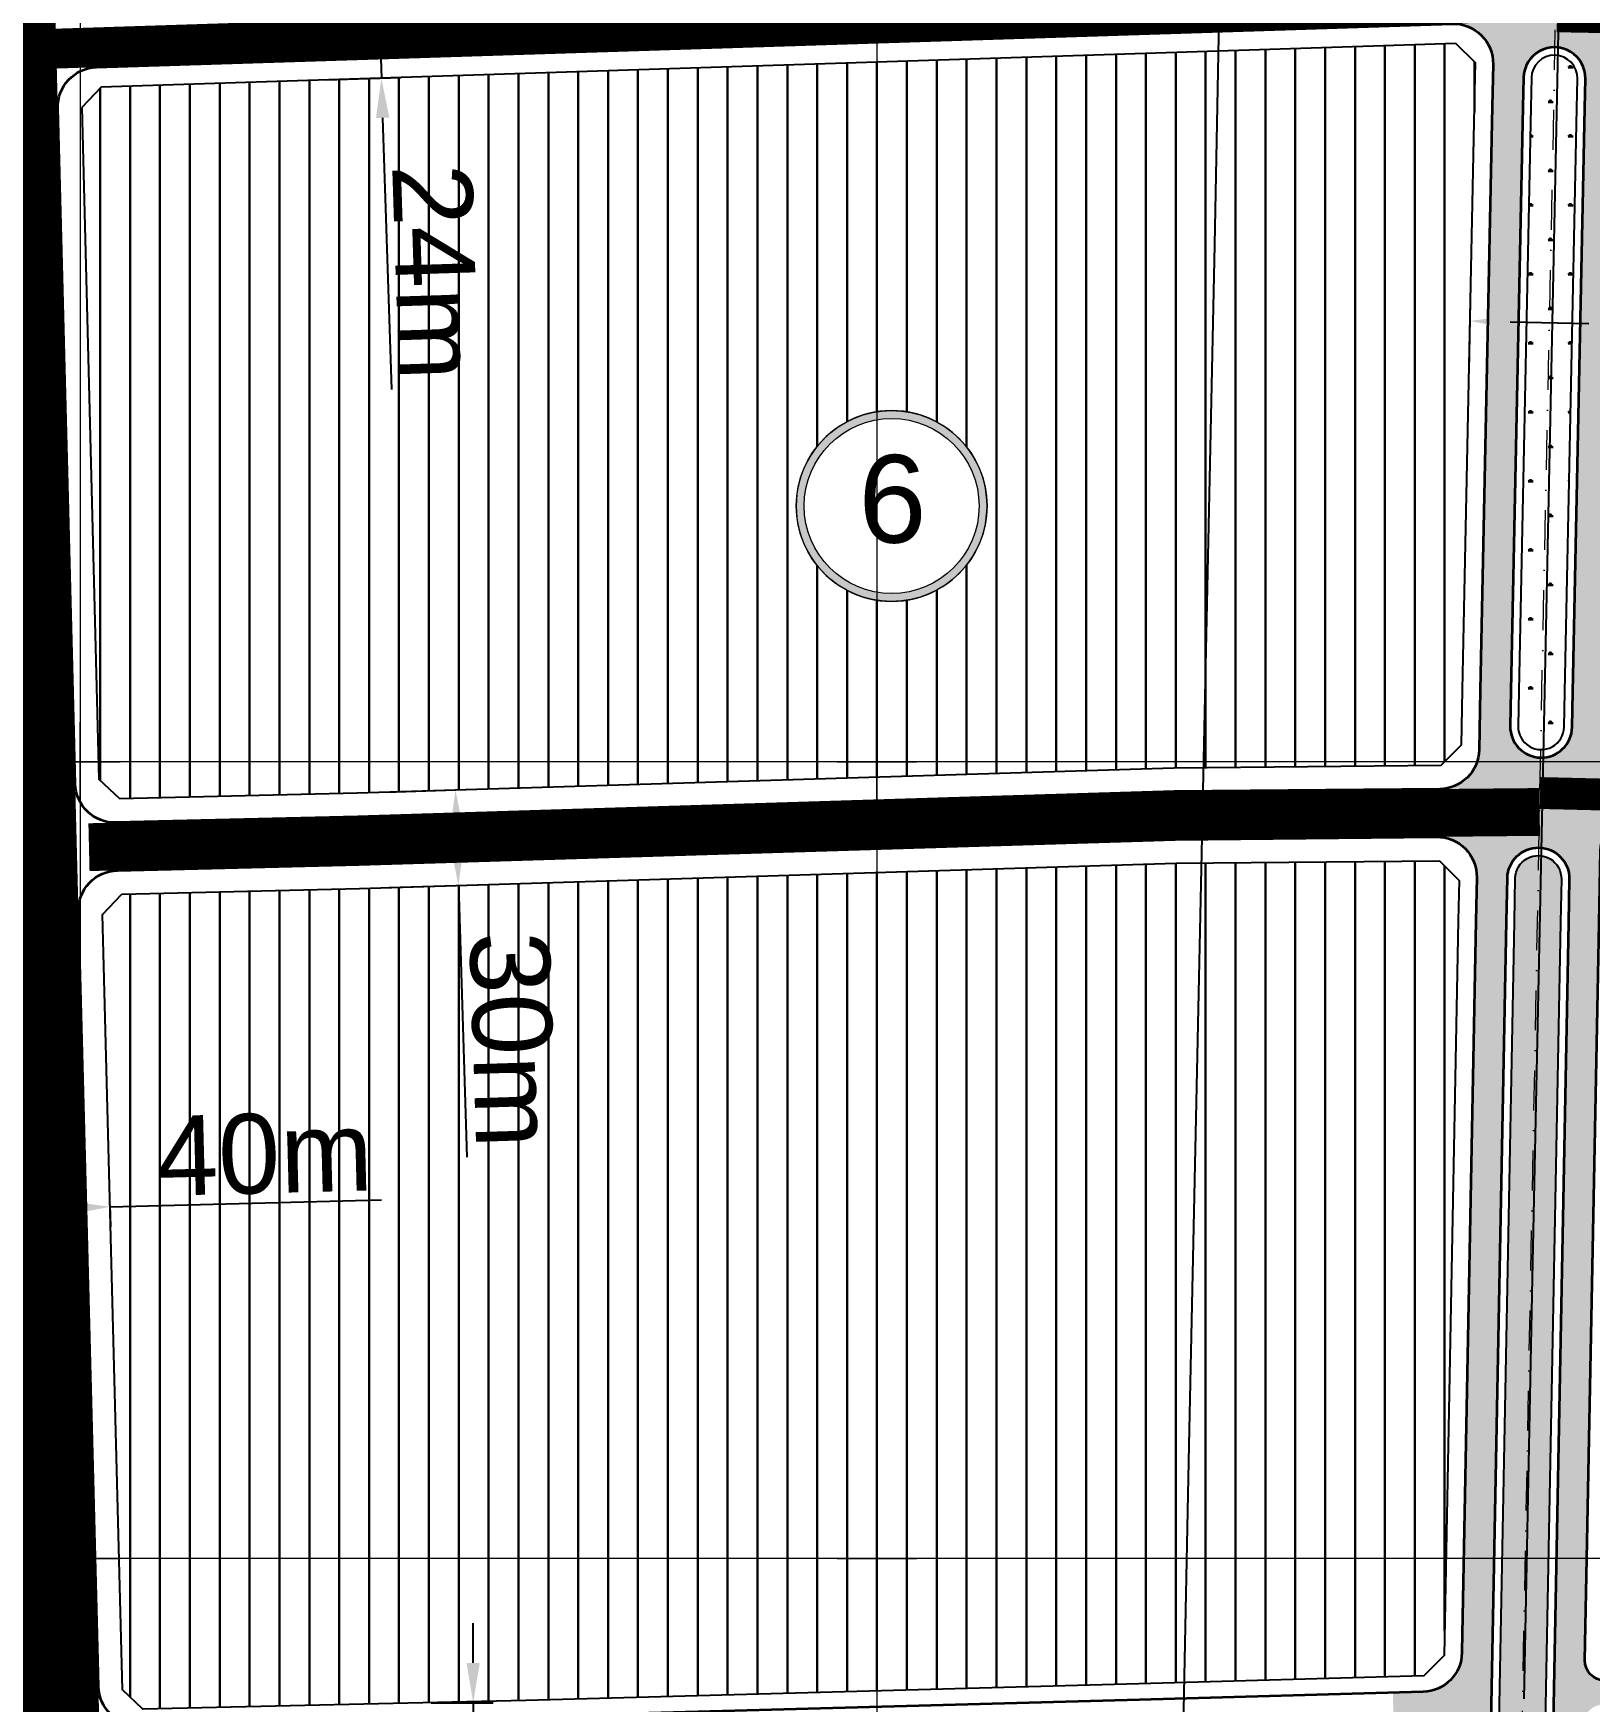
# Model space of a CAD drawing. Header units: millimetres. Extents: x 546597 to 607848, y 1180644 to 1193180.
# Drawn here: x 602188.2 to 602578.9, y 1186964.1 to 1187382.9 of the extents above; entities that cross this region are included whole.
import ezdxf

# ---------------------------------------------------------------- set-up
doc = ezdxf.new("R2010")
doc.units = ezdxf.units.MM
doc.header["$MEASUREMENT"] = 0
doc.linetypes.add('ACAD_ISO02W100', pattern=[15, 12, -3])
doc.linetypes.add('DASHDOT', pattern=[1, 0.5, -0.25, 0, -0.25])
doc.layers.get('0').update_dxf_attribs({"linetype": 'CONTINUOUS', "lineweight": 20})
doc.layers.get('DEFPOINTS').update_dxf_attribs({"linetype": 'CONTINUOUS', "lineweight": 20})
for name, color, linetype, lineweight in [('A-DUONG', 1, 'CONTINUOUS', 35), ('A-LE', 4, 'CONTINUOUS', 25), ('A-TIM', 6, 'DASHDOT', 13), ('DIM GIAO THONG', 3, 'CONTINUOUS', 15), ('GHICHU', 7, 'CONTINUOUS', 20), ('hatch Dan cu XDM', 50, 'CONTINUOUS', 30), ('toa do', 2, 'CONTINUOUS', 13)]:
    doc.layers.add(name, color=color, linetype=linetype, lineweight=lineweight)
for name, color, linetype in [('duong HH', 251, 'CONTINUOUS'), ('duong MOI', 251, 'ACAD_ISO02W100'), ('hatch CX cach ly', 70, 'CONTINUOUS')]:
    doc.layers.add(name, color=color, linetype=linetype)
doc.layers.add('hide - Ranh Du an', color=70, linetype='CONTINUOUS', plot=False)
doc.styles.add('VHEL-B', font='VHELVEB.TTF')
doc.dimstyles.new('S1', dxfattribs={"dimtxt": 20, "dimasz": 10, "dimexe": 5, "dimexo": 0.625, "dimgap": 2, "dimtad": 1, "dimdec": 0, "dimtxsty": 'VHEL-B', "dimcen": 2.5, "dimclrd": 256, "dimclre": 256, "dimadec": 0, "dimazin": 0, "dimtfac": 1, "dimtdec": 0, "dimtmove": 0, "dimatfit": 3, "dimfxl": 1, "dimarcsym": 0})
pattern_1 = [(0, (651998.4742604507, 1186516.907062124), (5, 8.660254029999999), [1.25, -8.75]), (90, (651999.0992604507, 1186516.907062124), (-4.999999999999999, 8.660254029999999), [0.625, -16.69550806]), (90, (651999.2555104507, 1186516.907062124), (-4.999999999999999, 8.660254029999999), [0.5, -16.82050806]), (90, (651998.9430104507, 1186516.907062124), (-4.999999999999999, 8.660254029999999), [0.5, -16.82050806]), (59.99999999999999, (651999.4117604507, 1186516.907062124), (-4.99999999320656, 8.660254033922195), [0.4, -9.6]), (120, (651998.7867604507, 1186516.907062124), (-9.999999993206561, 3.922195346284241e-09), [0.3999999999999999, -9.599999999999996])]
pattern_2 = [(90, (0, 0), (-7.5, 1.332267629550188e-15), [])]

# ---------------------------------------------------------------- blocks, each defined once
blk = doc.blocks.new('*D86')
at = {"layer": 'DEFPOINTS', "color": 0, "transparency": 16777216}
for p in [(602207.429257109, 1187089.423111954), (602167.4405417421, 1187088.395118003), (602207.4582960685, 1187088.293503472)]:
    blk.add_point(p, dxfattribs=at)
at = {"layer": 'DIM GIAO THONG', "lineweight": -2, "transparency": 16777216}
for p, q in [((602207.4582960685, 1187088.293503472), (602275.6418981842, 1187090.046306229)), ((602167.456603374, 1187087.770324418), (602167.5980737568, 1187082.267160841)), ((602177.4662780632, 1187087.522495632), (602197.4615987069, 1187088.036517362)), ((602207.4453187408, 1187088.798318369), (602207.5867891236, 1187083.295154792))]:
    blk.add_line(p, q, dxfattribs=at)
at = {"layer": 'DIM GIAO THONG', "transparency": 16777216}
for points in [[(602177.4234470448, 1187089.188611859), (602177.5091090816, 1187085.856379405), (602167.4695807017, 1187087.265509521)], [(602197.4187676884, 1187089.702633589), (602197.5044297252, 1187086.370401135), (602207.4582960685, 1187088.293503472)]]:
    blk.add_solid(points, dxfattribs=at)
at = {"layer": 'DIM GIAO THONG', "color": 0, "transparency": 16777216, "insert": (602246.2329040872, 1187101.572894276), "char_height": 20, "attachment_point": 5, "rotation": 1.4725840686418137, "style": 'VHEL-B'}
blk.add_mtext('40m', dxfattribs=at)
blk = doc.blocks.new('A$C7A260186')
blk.add_wipeout([(1.3034668186392526, 11.0653145301114), (2.84924582230958, 10.721533434445007), (4.039731693116541, 10.288659785474039), (5.340537105032333, 9.622850642538165), (6.677841330273517, 8.679631838324369), (7.716624192513921, 7.704462351157151), (8.760583467256668, 6.402790433991836), (9.773312493075892, 4.567780414288563), (10.473688121777256, 2.310315401556281), (10.658734605376079, 0.8459029939496645), (10.628974886413772, -0.8257260042562926), (10.326581199487071, -2.548425191997147), (9.265786435186623, -5.1804689796174515), (8.297939375473682, -6.620295056568242), (6.665324323338688, -8.280056423389441), (4.976632301085261, -9.421619607751964), (3.280681741223782, -10.172671178014703), (1.7077937973606017, -10.58798660411394), (-0.22985465947210074, -10.773062502732499), (-2.2813684381882355, -10.593150859055829), (-4.330661161060335, -10.006890241489046), (-6.044250408575509, -9.151015165876082), (-7.30557860984727, -8.248112175292917), (-8.5446604210112, -7.044864991398956), (-9.558803224252094, -5.695076168549178), (-10.468359672719211, -3.935283997952798), (-10.944394904921406, -2.484773378972516), (-11.19820022931142, -1.1244593264373535), (-11.27340796747012, 0.5549138143964853), (-11.114444981994238, 2.098529596269838), (-10.556634236729728, 4.121377033485107), (-9.990107945006033, 5.3661368224284445), (-9.147662620011872, 6.705225249471077), (-8.352066239092885, 7.668038905130803), (-7.5036763587234665, 8.489827324703661), (-6.119432096972445, 9.514311409967458), (-5.110888255194744, 10.07327290174834), (-3.8558310937889564, 10.591603746666195), (-2.667999963458806, 10.924897003213317), (-1.4085131603360603, 11.127127341426537), (-0.0363165578738443, 11.179973234841604), (0.5070055177646504, 11.153400938888666)])
blk.add_wipeout([(-0.3007628680857124, 12.183158722225926), (-1.052881845941556, 12.159522431131336), (-1.8020325538027464, 12.088706839490442), (-2.5452584360768924, 11.970991424092063), (-3.279626319757881, 11.80684075390036), (-4.002237990308458, 11.596902656617203), (-4.7102416295952025, 11.342005662001611), (-5.400843070709016, 11.04315573203985), (-6.071316825268241, 10.701532290874638), (-6.719016839674168, 10.318483570154058), (-7.341386937874631, 9.895521288181044), (-7.935970909427397, 9.434314683848243), (-8.500422203035214, 8.936683928919592), (-9.032513187315999, 8.404592944638352), (-9.530143942244194, 7.840141651029626), (-9.99135054657745, 7.245557679477315), (-10.414312828549555, 6.623187581278216), (-10.797361549271045, 5.975487566871379), (-11.138984990437166, 5.305013812312609), (-11.437834920398473, 4.614412371198341), (-11.69273191501361, 3.9064087319129612), (-11.902670012298586, 3.183797061362384), (-12.06682068248847, 2.449429177680031), (-12.184536097888667, 1.7062032954045208), (-12.255351689527743, 0.9570525875451494), (-12.278987980622333, 0.2049336096897605), (-12.255351689527743, -0.5471853681656285), (-12.184536097888667, -1.2963360760259093), (-12.06682068248847, -2.03956195830051), (-11.902670012298586, -2.773929841982863), (-11.69273191501361, -3.4965415125334403), (-11.437834920398473, -4.20454515181882), (-11.138984990436256, -4.895146592933088), (-10.797361549271045, -5.565620347492768), (-10.414312828549555, -6.213320361898695), (-9.99135054657745, -6.835690460098704), (-9.530143942244194, -7.430274431651014), (-9.032513187315999, -7.9947257252588315), (-8.500422203035214, -8.526816709540071), (-7.935970909427397, -9.024447464468722), (-7.341386937874631, -9.485654068801523), (-6.719016839674168, -9.908616350774537), (-6.071316825268241, -10.291665071495117), (-5.400843070709016, -10.633288512660329), (-4.7102416295952025, -10.93213844262209), (-4.002237990308458, -11.187035437237682), (-3.279626319757881, -11.396973534521749), (-2.5452584360768924, -11.561124204712542), (-1.8020325538027464, -11.67883962011183), (-1.052881845941556, -11.749655211751815), (-0.3007628680857124, -11.773291502846405), (0.45135610976876706, -11.749655211751815), (1.2005068176295026, -11.67883962011183), (1.9437326999041034, -11.561124204712542), (2.678100583585092, -11.396973534521749), (3.4007122541352146, -11.187035437237682), (4.108715893422868, -10.93213844262209), (4.799317334536681, -10.633288512660329), (5.469791089094997, -10.291665071495117), (6.117491103501379, -9.908616350774537), (6.739861201702297, -9.485654068801523), (7.334445173254153, -9.024447464468722), (7.89889646686197, -8.526816709540071), (8.430987451143665, -7.9947257252588315), (8.92861820607186, -7.430274431651014), (9.389824810404207, -6.835690460098704), (9.81278709237722, -6.213320361898695), (10.19583581309871, -5.565620347492768), (10.537459254263467, -4.895146592933088), (10.836309184225229, -4.20454515181882), (11.091206178840821, -3.4965415125334403), (11.301144276123523, -2.773929841982863), (11.46529494631568, -2.03956195830051), (11.583010361714969, -1.2963360760259093), (11.653825953355863, -0.5471853681656285), (11.677462244449998, 0.2049336096897605), (11.653825953355863, 0.9570525875451494), (11.583010361714969, 1.7062032954045208), (11.46529494631568, 2.449429177680031), (11.301144276123523, 3.1837970613614743), (11.091206178840821, 3.9064087319111422), (10.836309184226138, 4.614412371198341), (10.537459254263922, 5.305013812311699), (10.19583581309871, 5.975487566871379), (9.81278709237813, 6.623187581278216), (9.389824810404207, 7.245557679477315), (8.92861820607186, 7.840141651029626), (8.43098745114412, 8.404592944638352), (7.89889646686288, 8.936683928919592), (7.334445173254153, 9.434314683848243), (6.739861201702297, 9.895521288181044), (6.117491103501379, 10.318483570153148), (5.469791089094997, 10.701532290873729), (4.799317334536681, 11.04315573203985), (4.108715893422868, 11.342005662001611), (3.4007122541352146, 11.596902656617203), (2.678100583585092, 11.80684075390036), (1.9437326999041034, 11.970991424092063), (1.2005068176295026, 12.088706839490442), (0.45135610976876706, 12.159522431131336)])
h = blk.add_hatch(color=256)
edge = h.paths.add_edge_path()
edge.add_arc((-0.3007628680788912, 0.2049336098134518), 11.97822511253617, 0, 360)
edge = h.paths.add_edge_path(flags=16)
edge.add_arc((-0.3007628680788912, 0.2049336098134518), 10.97822511253617, 0, 360)
blk.add_lwpolyline([(-0.3007628680788912, 12.18315872224048), (-1.052881845913362, 12.1595224312041), (-1.802032553765457, 12.08870683959685), (-2.545258436060976, 11.97099142416846), (-3.279626319708768, 11.80684075399768), (-4.00223799032392, 11.59690265671816), (-4.710241629567463, 11.34200566203799), (-5.400843070703559, 11.04315573209897), (-6.071316825284157, 10.70153229101561), (-6.719016839633696, 10.31848357024137), (-7.341386937827338, 9.895521288271993), (-7.935970909427851, 9.434314683894627), (-8.500422203040216, 8.93668392894324), (-9.032513187325094, 8.404592944658361), (-9.530143942218274, 7.840141651104204), (-9.991350546537433, 7.245557679561898), (-10.41431282850681, 6.623187581310049), (-10.79736154928105, 5.975487566902302), (-11.13898499042261, 5.305013812379912), (-11.43783492036164, 4.614412371302024), (-11.6927319149836, 3.90640873205848), (-11.90267001226312, 3.183797061443329), (-12.06682068249211, 2.449429177679121), (-12.18453609786229, 1.706203295500018), (-12.25535168952774, 0.9570525876479223), (-12.27898798062233, 0.2049336098134518), (-12.25535168952774, -0.5471853681374341), (-12.18453609786229, -1.296336075989529), (-12.06682068249211, -2.039561958285049), (-11.90267001226312, -2.773929841932841), (-11.6927319149836, -3.496541512431577), (-11.43783492036164, -4.20454515167512), (-11.13898499042261, -4.895146592869423), (-10.79736154928105, -5.565620347391814), (-10.41431282850681, -6.21332036179956), (-9.991350546537433, -6.835690459934995), (-9.530143942218274, -7.430274431593716), (-9.032513187325094, -7.994725725147873), (-8.500422203040216, -8.526816709432751), (-7.935970909427851, -9.024447464384139), (-7.341386937827338, -9.485654068761505), (-6.719016839633696, -9.908616350730881), (-6.071316825284157, -10.29166507138871), (-5.400843070703559, -10.63328851258848), (-4.710241629567463, -10.9321384425275), (-4.00223799032392, -11.18703543720767), (-3.279626319708768, -11.39697353448719), (-2.545258436060976, -11.56112420465797), (-1.802032553765457, -11.67883961996995), (-1.052881845913362, -11.74965521157719), (-0.3007628680788912, -11.7732915028464), (0.4513561097555794, -11.74965521157719), (1.200506817665882, -11.67883961996995), (1.943732699903194, -11.56112420465797), (2.678100583609194, -11.39697353448719), (3.400712254166137, -11.18703543720767), (4.108715893409681, -10.9321384425275), (4.799317334545776, -10.63328851258848), (5.469791089126375, -10.29166507138871), (6.117491103534121, -9.908616350730881), (6.739861201727763, -9.485654068761505), (7.334445173270069, -9.024447464384139), (7.898896466882434, -8.526816709432751), (8.430987451167312, -7.994725725147873), (8.9286182061187, -7.430274431593716), (9.389824810437858, -6.835690459934995), (9.812787092407234, -6.21332036179956), (10.19583581312327, -5.565620347391814), (10.53745925426483, -4.895146592869423), (10.83630918426206, -4.20454515167512), (11.09120617882581, -3.496541512431577), (11.30114427616354, -2.773929841932841), (11.46529494633432, -2.039561958285049), (11.58301036170451, -1.296336075989529), (11.65382595336996, -0.5471853681374341), (11.67746224446455, 0.2049336098134518), (11.65382595336996, 0.9570525876479223), (11.58301036170451, 1.706203295500018), (11.46529494633432, 2.449429177679121), (11.30114427616354, 3.183797061443329), (11.09120617882581, 3.90640873205848), (10.83630918426206, 4.614412371302024), (10.53745925426483, 5.305013812379912), (10.19583581312327, 5.975487566902302), (9.812787092407234, 6.623187581310049), (9.389824810437858, 7.245557679561898), (8.9286182061187, 7.840141651104204), (8.430987451167312, 8.404592944658361), (7.898896466882434, 8.93668392894324), (7.334445173270069, 9.434314683894627), (6.739861201727763, 9.895521288271993), (6.117491103534121, 10.31848357024137), (5.469791089126375, 10.70153229101561), (4.799317334545776, 11.04315573209897), (4.108715893409681, 11.34200566203799), (3.400712254166137, 11.59690265671816), (2.678100583609194, 11.80684075399768), (1.943732699903194, 11.97099142416846), (1.200506817665882, 12.08870683959685), (0.4513561097555794, 12.1595224312041)], close=True)
for radius in [11.97822511253617, 10.97822511253617]:
    blk.add_circle((-0.3007628680788912, 0.2049336098134518), radius)
at = {"style": 'VHEL-B'}
blk.add_attdef('A', (-5.464366678206716, -4.396282078232616), '', height=11, dxfattribs=at)
blk = doc.blocks.new('*D20')
at = {"layer": 'DEFPOINTS', "color": 0, "transparency": 16777216}
for p in [(602276.1961490376, 1187192.39532688), (602294.1873364219, 1187192.952022386), (602276.9384180364, 1187168.406808028)]:
    blk.add_point(p, dxfattribs=at)
at = {"layer": 'DIM GIAO THONG', "lineweight": -2, "transparency": 16777216}
for p, q in [((602276.8208500494, 1187192.414656802), (602299.1849445162, 1187193.106661761)), ((602294.4966151714, 1187182.956806198), (602294.6203266713, 1187178.958719722)), ((602277.5631190483, 1187168.426137949), (602299.927213515, 1187169.118142908)), ((602294.9296054208, 1187168.963503534), (602297.0399375234, 1187100.762162098))]:
    blk.add_line(p, q, dxfattribs=at)
at = {"layer": 'DIM GIAO THONG', "transparency": 16777216}
for points in [[(602296.1624845362, 1187183.008352656), (602292.8307458068, 1187182.905259739), (602294.1873364219, 1187192.952022386)], [(602296.286196036, 1187179.01026618), (602292.9544573067, 1187178.907173264), (602294.9296054208, 1187168.963503534)]]:
    blk.add_solid(points, dxfattribs=at)
at = {"layer": 'DIM GIAO THONG', "color": 0, "transparency": 16777216, "insert": (602308.4125193019, 1187130.231053314), "char_height": 20, "attachment_point": 5, "rotation": 271.7723193278479, "style": 'VHEL-B'}
blk.add_mtext('30m', dxfattribs=at)
blk = doc.blocks.new('*D24')
at = {"layer": 'DEFPOINTS', "color": 0, "transparency": 16777216}
for p in [(602260.4263885098, 1187391.198924558), (602261.0689912501, 1187371.209250681), (602275.5884933526, 1187371.676005261)]:
    blk.add_point(p, dxfattribs=at)
at = {"layer": 'DIM GIAO THONG', "lineweight": -2, "transparency": 16777216}
for p, q in [((602274.6245892422, 1187401.660516077), (602274.303287872, 1187411.655353016)), ((602261.0510658184, 1187391.219005894), (602279.9433090816, 1187391.826329824)), ((602274.9458906123, 1187391.665679138), (602275.5884933526, 1187371.676005261)), ((602261.6936685587, 1187371.229332017), (602280.5859118219, 1187371.836655946)), ((602275.9097947228, 1187361.681168322), (602278.1030569448, 1187293.454573889))]:
    blk.add_line(p, q, dxfattribs=at)
at = {"layer": 'DIM GIAO THONG', "transparency": 16777216}
for points in [[(602276.2903953985, 1187401.714066305), (602272.9587830857, 1187401.606965849), (602274.9458906123, 1187391.665679138)], [(602277.5756008792, 1187361.734718551), (602274.2439885663, 1187361.627618094), (602275.5884933526, 1187371.676005261)]]:
    blk.add_solid(points, dxfattribs=at)
at = {"layer": 'DIM GIAO THONG', "color": 0, "transparency": 16777216, "insert": (602289.1608808453, 1187322.95601428), "char_height": 20, "attachment_point": 5, "rotation": 271.8412381379232, "style": 'VHEL-B'}
blk.add_mtext('24m', dxfattribs=at)
blk = doc.blocks.new('*D25')
at = {"layer": 'DEFPOINTS', "color": 0, "transparency": 16777216}
for p in [(602287.4889274512, 1186963.806707258), (602287.4889274512, 1186947.802444731), (602298.6312012343, 1186947.802444731)]:
    blk.add_point(p, dxfattribs=at)
at = {"layer": 'DIM GIAO THONG', "lineweight": -2, "transparency": 16777216}
for p, q in [((602298.6312012343, 1186973.806707258), (602298.6312012343, 1186983.806707258)), ((602288.1139274512, 1186963.806707258), (602303.6312012343, 1186963.806707258)), ((602298.6312012343, 1186963.806707258), (602298.6312012343, 1186947.802444731)), ((602288.1139274512, 1186947.802444731), (602303.6312012343, 1186947.802444731)), ((602298.6312012343, 1186937.802444731), (602298.6312012343, 1186870.766233031))]:
    blk.add_line(p, q, dxfattribs=at)
at = {"layer": 'DIM GIAO THONG', "transparency": 16777216}
for points in [[(602296.9645345677, 1186973.806707258), (602300.2978679009, 1186973.806707258), (602298.6312012343, 1186963.806707258)], [(602296.9645345677, 1186937.802444731), (602300.2978679009, 1186937.802444731), (602298.6312012343, 1186947.802444731)]]:
    blk.add_solid(points, dxfattribs=at)
at = {"layer": 'DIM GIAO THONG', "color": 0, "transparency": 16777216, "insert": (602286.3526497021, 1186899.284338881), "char_height": 20, "attachment_point": 5, "rotation": 90, "style": 'VHEL-B'}
blk.add_mtext('16m', dxfattribs=at)
blk = doc.blocks.new('*D273')
at = {"layer": 'DEFPOINTS', "color": 0, "transparency": 16777216}
for p in [(602588.7082185096, 1187309.832578791), (602548.6464913647, 1187297.558814097), (602588.4367458695, 1187296.734138401)]:
    blk.add_point(p, dxfattribs=at)
at = {"layer": 'DIM GIAO THONG', "lineweight": -2, "transparency": 16777216}
for p, q in [((602548.6594420646, 1187298.183679906), (602549.0215696042, 1187315.65618096)), ((602588.4496965694, 1187297.359004211), (602588.8118241089, 1187314.831505264)), ((602558.9158169503, 1187310.450043288), (602578.7103655641, 1187310.03978999)), ((602588.7082185096, 1187309.832578791), (602656.8997024156, 1187308.419271434))]:
    blk.add_line(p, q, dxfattribs=at)
at = {"layer": 'DIM GIAO THONG', "transparency": 16777216}
for points in [[(602558.95035215, 1187312.116352112), (602558.8812817504, 1187308.783734464), (602548.9179640048, 1187310.657254487)], [(602578.7449007638, 1187311.706098814), (602578.6758303642, 1187308.373481166), (602588.7082185096, 1187309.832578791)]]:
    blk.add_solid(points, dxfattribs=at)
at = {"layer": 'DIM GIAO THONG', "color": 0, "transparency": 16777216, "insert": (602628.0573122734, 1187321.298234773), "char_height": 20, "attachment_point": 5, "rotation": 358.8126823087546, "style": 'VHEL-B'}
blk.add_mtext('40m', dxfattribs=at)
blk = doc.blocks.new('CROSS')
for p, q in [((0, -5), (0, 5)), ((-5, 0), (5, 0))]:
    blk.add_line(p, q)

msp = doc.modelspace()

# ---------------------------------------------------------------- hatches: boundary and pattern name
at = {"layer": 'duong HH', "ltscale": 3}
h = msp.add_hatch(color=256, dxfattribs=at)
h.dxf.hatch_style = 1
h.paths.add_polyline_path([(602578.5736661761, 1187412.340757716, -0.9998986716915714), (602563.0218912709, 1187412.621578963, 0.9998986716915714)], flags=16)
h.paths.add_polyline_path([(602577.8403568408, 1187371.469638255), (602577.7079606693, 1187364.096444732), (602577.7075741655, 1187364.074920159), (602574.6712031768, 1187217.571300616), (602574.50630351, 1187208.710629742, -1), (602558.954686144, 1187209.000049353), (602559.1198915049, 1187217.877162246), (602562.1561571584, 1187364.37569945), (602562.2885533305, 1187371.748892996, -1.000000010838629)], flags=16)
h.paths.add_polyline_path([(602575.8406791961, 1187371.50554531), (602575.7082830246, 1187364.132351787), (602575.7079462175, 1187364.113594886), (602572.6715887727, 1187217.610628749), (602572.5066497619, 1187208.747843814, -1), (602560.9543398921, 1187208.962835281), (602561.1195059087, 1187217.837834062), (602564.1557851076, 1187364.337024789), (602564.2882309753, 1187371.712985941, -1)], flags=0)
edge = h.paths.add_edge_path()
edge.add_line((602570.3016952272, 1186987.893367911), (602577.9884363567, 1186987.893367911))
edge.add_line((602577.9884363567, 1186987.893367911), (602581.2775963665, 1187159.524620226))
edge.add_line((602581.2775963665, 1187159.524620226), (602581.6167845895, 1187177.750434285))
edge.add_arc((602591.6150533193, 1187177.564363309), 10, 88.60058158852712, 178.9338303151051, ccw=False)
edge.add_line((602591.8592736247, 1187187.561380687), (602596.3046192059, 1187187.452783931))
edge.add_line((602596.3046192059, 1187187.452783931), (602596.4943482546, 1187195.45053579))
edge.add_line((602596.4943482546, 1187195.45053579), (602591.8918405569, 1187195.562971909))
edge.add_arc((602592.1360608622, 1187205.559989286), 9.999999999999998, 178.9338303164389, 268.6005815891939, ccw=False)
edge.add_line((602582.1377921324, 1187205.746060261), (602582.3550511441, 1187217.420175414))
edge.add_line((602582.3550511441, 1187217.420175414), (602585.3914741784, 1187363.926306154))
edge.add_line((602585.3914741784, 1187363.926306154), (602585.5537007258, 1187372.960764713))
edge.add_arc((602595.5520889502, 1187372.781229438), 10, 88.90124232292231, 178.9712833810805, ccw=False)
edge.add_line((602595.7438465878, 1187382.77939072), (602600.93595043, 1187382.679809853))
edge.add_line((602600.93595043, 1187382.679809853), (602601.2393453656, 1187398.498692143))
edge.add_line((602601.2393453656, 1187398.498692143), (602596.0034593086, 1187398.599112722))
edge.add_arc((602596.1952169463, 1187408.597274003), 9.999999999999998, 178.9712833810805, 268.90124232292237, ccw=False)
edge.add_line((602586.1968287219, 1187408.776809278), (602586.3107325624, 1187415.120157816))
edge.add_line((602586.3107325624, 1187415.120157816), (602589.2363582754, 1187576.235656535))
edge.add_arc((602599.2347100162, 1187576.054100848), 10, 88.51902038137803, 178.9597053864522, ccw=False)
edge.add_line((602599.4931609397, 1187586.050760446), (602604.8338127349, 1187585.912684685))
edge.add_line((602604.8338127349, 1187585.912684685), (602605.0403363012, 1187593.900838765))
edge.add_line((602605.0403363012, 1187593.900838765), (602599.6026846998, 1187593.976449799))
edge.add_arc((602599.7417221583, 1187603.975483182), 10.00000000003765, 178.9597053864643, 269.2033483748705, ccw=False)
edge.add_line((602589.7433704174, 1187604.157038868), (602591.5009744521, 1187700.949068463))
edge.add_arc((602626.4952055449, 1187700.313623561), 34.99999999993866, 106.23048301003831, 178.9597053862634, ccw=False)
edge.add_line((602616.7126365768, 1187733.918702706), (602620.0203708451, 1187734.88159699))
edge.add_line((602620.0203708451, 1187734.88159699), (602613.5918255232, 1187756.964934714))
edge.add_line((602613.5918255232, 1187756.964934714), (602601.5799027012, 1187753.46821736))
edge.add_arc((602597.3873731435, 1187767.870394137), 15.00000000026667, 205.3807899538976, 286.23048300988626, ccw=False)
edge.add_line((602583.8351873207, 1187761.440910531), (602574.3470833522, 1187781.440113575))
edge.add_line((602574.3470833522, 1187781.440113575), (602551.9559740366, 1187774.977459911))
edge.add_line((602551.9559740366, 1187774.977459911), (602559.3959526143, 1187759.295333882))
edge.add_arc((602545.8437667914, 1187752.865850277), 15.00000000022377, -73.76951698993543, 25.380789952903513, ccw=False)
edge.add_line((602550.0362963493, 1187738.4636735), (602521.8460142253, 1187730.257372961))
edge.add_line((602521.8460142253, 1187730.257372961), (602528.274559547, 1187708.174035237))
edge.add_arc((602535.2621088099, 1187684.170407275), 25.00000000005, -1.0402944798499902, 106.23048301012071, ccw=False)
edge.add_line((602560.257988163, 1187683.716518118), (602555.3907470837, 1187415.675370111))
edge.add_line((602555.3907470837, 1187415.675370111), (602555.2022274109, 1187405.176637264))
edge.add_arc((602545.2038391866, 1187405.356172539), 9.999999999999998, 271.8412381412994, 358.9712833810686, ccw=False)
edge.add_line((602545.5251405573, 1187395.3613356), (602538.2487924235, 1187395.127424767))
edge.add_line((602538.2487924235, 1187395.127424767), (602538.5700937945, 1187385.132587829))
edge.add_line((602538.5700937945, 1187385.132587829), (602544.3432555977, 1187385.318176129))
edge.add_arc((602544.6645569686, 1187375.323339191), 10.00000000004582, -1.028716618919475, 91.84123814196607, ccw=False)
edge.add_line((602554.662945193, 1187375.143803916), (602554.4722571456, 1187364.524313429))
edge.add_line((602554.4722571456, 1187364.524313429), (602551.4360435372, 1187218.028287404))
edge.add_line((602551.4360435372, 1187218.028287404), (602551.1562448653, 1187202.993623316))
edge.add_arc((602541.1579761202, 1187203.179693474), 10, 270.55721947156235, 358.9338350023365, ccw=False)
edge.add_line((602541.2552277315, 1187193.180166378), (602534.5068046998, 1187193.114533773))
edge.add_line((602534.5068046998, 1187193.114533773), (602534.6235066334, 1187181.115101259))
edge.add_line((602534.6235066334, 1187181.115101259), (602540.465060928, 1187181.171914002))
edge.add_arc((602540.56231254, 1187171.172386907), 10, -1.0661649949959724, 90.55721947556418, ccw=False)
edge.add_line((602550.560581285, 1187170.98631675), (602550.3583037126, 1187160.117160918))
edge.add_line((602550.3583037126, 1187160.117160918), (602546.8428140478, 1186976.675828831))
edge.add_line((602546.8428140478, 1186976.675828831), (602546.8365385352, 1186976.348367087))
edge.add_arc((602536.8383743449, 1186976.539972994), 9.999999999990084, 271.6009031576682, 358.90211183301426, ccw=False)
edge.add_line((602537.1177483014, 1186966.543876247), (602529.4921836284, 1186966.330754642))
edge.add_line((602529.4921836284, 1186966.330754642), (602529.7156827716, 1186958.333878035))
edge.add_line((602529.7156827716, 1186958.333878035), (602536.0219084072, 1186958.51012619))
edge.add_arc((602536.3012821106, 1186948.514029436), 10.00000000004321, -1.0978881669730072, 91.600901707035, ccw=False)
edge.add_line((602546.2994463011, 1186948.322423528), (602544.1480587779, 1186836.061136858))
edge.add_line((602544.1480587779, 1186836.061136858), (602542.5057016613, 1186796.906570221))
edge.add_line((602542.5057016613, 1186796.906570221), (602540.3206731668, 1186785.155196083))
edge.add_line((602540.3206731668, 1186785.155196083), (602536.507058131, 1186774.821126988))
edge.add_line((602536.507058131, 1186774.821126988), (602530.63048185, 1186762.093050305))
edge.add_line((602530.63048185, 1186762.093050305), (602520.6641297492, 1186748.309525331))
edge.add_line((602520.6641297492, 1186748.309525331), (602504.7563533306, 1186730.656962193))
edge.add_line((602504.7563533306, 1186730.656962193), (602466.1381267464, 1186689.572004767))
edge.add_line((602466.1381267464, 1186689.572004767), (602451.5284289517, 1186673.957710742))
edge.add_line((602451.5284289517, 1186673.957710742), (602457.1403074709, 1186668.706890621))
edge.add_line((602457.1403074709, 1186668.706890621), (602465.4240570214, 1186677.560249734))
edge.add_line((602465.4240570214, 1186677.560249734), (602471.7440008286, 1186684.314767354))
edge.add_line((602471.7440008286, 1186684.314767354), (602510.4114882664, 1186725.452132141))
edge.add_line((602510.4114882664, 1186725.452132141), (602526.6498898049, 1186743.471583815))
edge.add_line((602526.6498898049, 1186743.471583815), (602537.2953637334, 1186758.194338366))
edge.add_line((602537.2953637334, 1186758.194338366), (602543.611929807, 1186771.87538895))
edge.add_line((602543.611929807, 1186771.87538895), (602547.757011552, 1186783.107660891))
edge.add_line((602547.757011552, 1186783.107660891), (602550.1613863893, 1186796.038708863))
edge.add_line((602550.1613863893, 1186796.038708863), (602551.8303018081, 1186835.826437921))
edge.add_line((602551.8303018081, 1186835.826437921), (602558.0422225192, 1187159.969905461))
edge.add_line((602558.0422225192, 1187159.969905461), (602558.2443307962, 1187170.829952524))
edge.add_arc((602566.0201383275, 1187170.685236935), 7.777154066060514, -1.0661233966907844, 178.9337910752381, ccw=False)
edge.add_line((602573.795946075, 1187170.540532952), (602573.593837798, 1187159.680485889))
edge.add_line((602573.593837798, 1187159.680485889), (602570.3016952272, 1186987.893367911))
edge = h.paths.add_edge_path()
edge.add_line((602577.1733103127, 1186945.359376574), (602569.4865694884, 1186945.359376574))
edge.add_line((602569.4865694884, 1186945.359376574), (602567.3783652514, 1186835.35143161))
edge.add_line((602567.3783652514, 1186835.35143161), (602565.6556985825, 1186794.28224745))
edge.add_line((602565.6556985825, 1186794.28224745), (602562.8073894865, 1186778.963661935))
edge.add_line((602562.8073894865, 1186778.963661935), (602557.9914534903, 1186765.913520566))
edge.add_line((602557.9914534903, 1186765.913520566), (602550.7843936897, 1186750.3037496))
edge.add_line((602550.7843936897, 1186750.3037496), (602538.7644475913, 1186733.680091762))
edge.add_line((602538.7644475913, 1186733.680091762), (602521.8568950745, 1186714.918095711))
edge.add_line((602521.8568950745, 1186714.918095711), (602483.0897087177, 1186673.674663729))
edge.add_line((602483.0897087177, 1186673.674663729), (602479.3725768839, 1186669.701933416))
edge.add_line((602479.3725768839, 1186669.701933416), (602468.4981677809, 1186658.079775075))
edge.add_line((602468.4981677809, 1186658.079775075), (602474.1100462964, 1186652.828954958))
edge.add_line((602474.1100462964, 1186652.828954958), (602488.6955828536, 1186668.417426375))
edge.add_line((602488.6955828536, 1186668.417426375), (602527.5120300148, 1186709.713265667))
edge.add_line((602527.5120300148, 1186709.713265667), (602544.7502076484, 1186728.842150248))
edge.add_line((602544.7502076484, 1186728.842150248), (602546.0437314068, 1186730.631101396))
edge.add_arc((602554.1472899043, 1186724.77172091), 10, -1.4877995873234227, 144.1307134812934, ccw=False)
edge.add_line((602564.1439186679, 1186724.512080077), (602564.0432765549, 1186720.637181704))
edge.add_line((602564.0432765549, 1186720.637181704), (602572.0588912673, 1186720.428993431))
edge.add_line((602572.0588912673, 1186720.428993431), (602575.0606082818, 1186835.116732673))
edge.add_line((602575.0606082818, 1186835.116732673), (602577.1733103127, 1186945.359376574))
edge = h.paths.add_edge_path(flags=16)
edge.add_arc((602570.7977929532, 1187412.481956377), 7.777155099363341, 178.9597054831827, 358.9597054814677, ccw=False)
edge.add_line((602563.0219197304, 1187412.623155037), (602568.0058513085, 1187687.090490868))
edge.add_arc((602575.7817245313, 1187686.949292208), 7.777155099363341, -1.0402945185322778, 178.9597054814678, ccw=False)
edge.add_line((602583.5575977542, 1187686.808093548), (602578.5736661761, 1187412.340757716))
at = {"layer": 'duong HH', "ltscale": 2}
msp.add_hatch(color=256, dxfattribs=at).paths.add_polyline_path([(602593.3837031429, 1186969.111348704), (602582.611524052, 1186969.366894929, -0.4128795981937172), (602577.7310225827, 1186974.461291548), (602578.0441603947, 1186990.801097048), (602570.3574195681, 1186990.801097048), (602570.0781878951, 1186976.230543596), (602569.4546233962, 1186943.692401484), (602577.1413642205, 1186943.692401484), (602577.4244499459, 1186958.464062773, -0.4155487860077016), (602582.5421126669, 1186963.366853485), (602593.3837031429, 1186963.109660628)])
at = {"layer": 'hatch CX cach ly'}
h = msp.add_hatch(dxfattribs=at)
h.set_pattern_fill('M-SWAMP', color=256, scale=10, style=0)
h.set_pattern_definition(pattern_1)
h.paths.add_polyline_path([(602842.0090754537, 1187925.371674394), (602819.1169771332, 1187947.933644079), (602802.453010271, 1187964.763618595), (602791.0627246258, 1187970.999054838), (602784.467986985, 1187974.711365922), (602776.2478936524, 1187976.266578554), (602864.4115812649, 1187843.801191912), (602871.9826185451, 1187841.036325863), (602884.5476551752, 1187844.694056793), (602871.4142990748, 1187880.409177209), (602859.220121371, 1187902.040401474)])
h.paths.add_polyline_path([(602922.8457590686, 1187799.79810457), (602914.195181244, 1187811.664197626), (602806.3581739375, 1187780.27242626), (602802.9185711434, 1187774.063747659), (602810.2177400504, 1187748.263332452), (602816.3757108224, 1187744.862925736), (602858.2014066391, 1187757.163941724), (602871.957272519, 1187761.60214342), (602903.0348926171, 1187760.172237104), (602909.9308579775, 1187759.502047169), (602916.0402568742, 1187757.606658506), (602921.366514139, 1187754.672787838), (602925.89780947, 1187750.554812988), (602930.210921409, 1187745.59373807), (602945.7936107726, 1187720.59911423), (602978.8364645931, 1187669.133604748), (602997.9205829584, 1187639.227049835), (603002.2406357288, 1187629.701340063), (603002.977266636, 1187620.195604585), (603002.4876288153, 1187591.867900847), (603007.4004270447, 1187586.779722349), (603029.2743546766, 1187586.390631966), (603036.5470722582, 1187581.848487725), (603053.7283700675, 1187548.194738538), (603062.3347697764, 1187531.138078948), (603066.5908263782, 1187521.493443163), (603071.9366053394, 1187504.084565573), (603077.6800373092, 1187482.673531935), (603078.7793727975, 1187474.806901004), (603079.7833398905, 1187461.615937051), (603079.0861723513, 1187456.239669598), (603077.0850017867, 1187451.238399694), (603070.8081319224, 1187444.637249177), (603060.4166888403, 1187434.323571676), (603054.3102091654, 1187431.458228434), (603042.845721927, 1187431.37862439), (603014.2171049735, 1187432.020794284), (603004.968096742, 1187432.059963767), (602999.8936221525, 1187427.081693886), (602998.2173375555, 1187314.621193294), (602997.3662798586, 1187294.781192982), (602996.6284242114, 1187281.445981274), (602993.4583428476, 1187264.451316912), (602988.4049594376, 1187245.595058693), (602984.3401291452, 1187231.522359542), (602980.6231374942, 1187220.523302267), (602977.3246555186, 1187212.2394979), (602972.7360336328, 1187202.819643839), (602965.5565193584, 1187191.017371136), (602959.669873834, 1187181.526839909), (602944.9965848189, 1187162.717965527), (602935.3019808221, 1187153.639366788), (602925.7825576965, 1187146.175697737), (602904.3969744322, 1187129.846542868), (602872.658382426, 1187105.347354553), (602848.174075879, 1187086.952509927), (602820.0872688718, 1187065.096814495), (602783.3451475452, 1187037.037279937), (602742.1440297795, 1187005.643282383), (602709.7768910138, 1186980.859570437), (602699.1537871468, 1186972.598789427), (602694.3380755909, 1186969.27286405), (602682.4076687865, 1186948.144157333), (602678.4267737916, 1186943.834547254), (602672.6740047634, 1186937.974493868), (602645.7737025622, 1186909.662676592), (602640.0983871578, 1186900.23489988), (602611.3102798136, 1186850.937546991), (602605.2428438424, 1186846.936987864), (602597.3680536667, 1186845.904558916), (602583.9737592171, 1186845.904558916), (602578.8654952791, 1186840.905731162), (602575.4314478436, 1186682.346824946), (602586.2488438622, 1186682.113537176), (602589.7955587743, 1186678.410110945), (602591.2495789406, 1186756.880833192), (602612.9960144436, 1186843.355355304), (602671.3015054306, 1186930.978537464), (602706.0535955128, 1186959.72972439), (602783.8808669245, 1187021.803301213), (602910.5369110242, 1187105.806074138, 0.05621144778808494), (602999.1760969418, 1187220.398301217), (603025.2794158701, 1187269.866880861), (603059.0231475766, 1187335.029394713, 0.03618785168494167), (603086.9757602499, 1187398.158105053), (603091.0436829844, 1187428.919201507), (603093.2454237253, 1187455.560914241, 0.08448672471092422), (603078.1916088245, 1187520.961075965), (603071.22575984, 1187537.678105007), (602962.674722178, 1187724.847130717), (602948.1947592143, 1187750.124604649)])
h = msp.add_hatch(dxfattribs=at)
h.set_pattern_fill('M-SWAMP', color=256, scale=10, style=0)
h.set_pattern_definition(pattern_1)
h.paths.add_polyline_path([(602575.7079462183, 1187364.113594882), (602575.8406791961, 1187371.50554531, 1), (602564.2882309753, 1187371.712985941), (602564.1557851065, 1187364.337024746), (602561.1195059086, 1187217.837834009), (602560.9543398921, 1187208.962835281, 0.9999985321860483), (602572.5066497583, 1187208.747843621), (602572.6715887744, 1187217.61062886)])
h = msp.add_hatch(dxfattribs=at)
h.set_pattern_fill('M-SWAMP', color=256, scale=10, style=0)
h.set_pattern_definition(pattern_1)
h.paths.add_polyline_path([(602571.5940447219, 1187159.710196864), (602571.7962923269, 1187170.577747024, 1), (602560.2439845443, 1187170.792738452), (602560.0418553571, 1187159.93158428), (602556.5263656924, 1186976.490252193), (602553.8294985485, 1186835.765360792), (602552.1536717017, 1186795.812860034), (602549.6922150335, 1186782.574818376), (602545.460873696, 1186771.108801661), (602539.0298064068, 1186757.179752892), (602528.2076004817, 1186742.212576925), (602511.8831583624, 1186724.097647622), (602473.2028514836, 1186682.946644539), (602466.8844702359, 1186676.193796938), (602455.0146516189, 1186663.507782449, 1), (602463.451685501, 1186655.613572496), (602477.9121636694, 1186671.068386212), (602481.6308580998, 1186675.042786555), (602520.3852249878, 1186716.272580243), (602537.2067369136, 1186734.939098651), (602549.0499510164, 1186751.318335076), (602556.142509602, 1186766.680107856), (602560.872186005, 1186779.49650445), (602563.66341327, 1186794.50809628), (602565.3791685109, 1186835.412508735), (602568.0785550572, 1186976.268864777)])
at = {"layer": 'hatch Dan cu XDM'}
h = msp.add_hatch(dxfattribs=at)
h.set_pattern_fill('ANSI31', color=256, scale=60, angle=45, style=0)
h.set_pattern_definition(pattern_2)
h.paths.add_polyline_path([(602550.0361677108, 1187364.610111687), (602550.2318652826, 1187375.508584464), (602545.3242144505, 1187380.347127891), (602205.2318773045, 1187369.4142698), (602200.3629727238, 1187364.255270969), (602204.6981141622, 1187195.646676091), (602209.8252117948, 1187190.767326073), (602269.4770160846, 1187192.187418917), (602474.4922293035, 1187198.531138511), (602541.6488105626, 1187199.184277976), (602546.7416091299, 1187204.232038155), (602546.9999841495, 1187218.115535401)])
h = msp.add_hatch(dxfattribs=at)
h.set_pattern_fill('ANSI31', color=256, scale=60, angle=45, style=0)
h.set_pattern_definition(pattern_2)
h.paths.add_polyline_path([(602545.9222034285, 1187160.202174827), (602546.1087916868, 1187170.228289486), (602541.2020631591, 1187175.178798054), (602474.9801205933, 1187174.534748531), (602270.1337544385, 1187168.196253517), (602210.4420795776, 1187166.7752115), (602205.5720097221, 1187161.657865227), (602210.5760744065, 1186967.032539363), (602215.7032566101, 1186962.149582193), (602311.8734209925, 1186964.369607276), (602465.7541042436, 1186968.550944095), (602537.2923231764, 1186970.550316934), (602542.3861745022, 1186975.689086071), (602542.6372732198, 1186988.791637245)])

# ---------------------------------------------------------------- linework, layer by layer
at = {"layer": 'A-DUONG', "flags": 128}
for points in [[(602204.0396867445, 1187374.378527603), (602544.3432555977, 1187385.318176129, -0.4289619011959458), (602554.662945193, 1187375.143803916), (602554.4722571452, 1187364.524313465), (602551.4360435369, 1187218.028287418), (602551.1562448653, 1187202.993623316, -0.4059390396858432), (602541.2552277321, 1187193.180166378), (602474.6142021258, 1187192.532041016), (602269.6412006731, 1187186.189627567), (602208.9606825577, 1187184.745044783, -0.4136560809404082), (602198.7259900126, 1187194.485184494), (602194.364291825, 1187364.126662888, -0.4123314931631937)], [(602209.3071804249, 1187172.749893661), (602269.96956985, 1187174.194044867), (602474.858147771, 1187180.533846026), (602540.465060928, 1187181.171914002, -0.4225367839953169), (602550.560581285, 1187170.98631675), (602550.3583037126, 1187160.117160918), (602546.8428140478, 1186976.675828831), (602546.8365385352, 1186976.348367087, -0.4004838076610964), (602537.1177483015, 1186966.543876247), (602465.8627545027, 1186964.552419977), (602311.9739029314, 1186960.370861204), (602214.7800967885, 1186958.12720602, -0.4134448198139279), (602204.5526185478, 1186967.867514872), (602199.5484803893, 1187162.495698396, -0.4147712636515413)]]:
    msp.add_lwpolyline(points, format="xyb", close=True, dxfattribs=at)
at = {"layer": 'A-DUONG'}
for points in [[(602577.7079606693, 1187364.096444732), (602577.8403568408, 1187371.469638255, 1.000000000000135), (602562.2885533305, 1187371.748892996), (602562.156157159, 1187364.375699473), (602559.119891505, 1187217.877162249), (602558.954686144, 1187209.000049353, 0.9999999999851729), (602574.50630351, 1187208.710629742), (602574.6712031763, 1187217.571300572), (602577.707574165, 1187364.07492016)], [(602833.928572667, 1187087.271199452), (602814.5923748042, 1187072.224773877), (602777.8865758023, 1187044.192978288), (602736.6809012677, 1187012.795508593), (602704.2786421526, 1186987.984904768), (602693.8298722175, 1186979.859690023), (602686.1982863469, 1186974.589007834), (602675.2257182845, 1186969.799771373), (602666.0995287674, 1186967.806504532), (602661.0978540973, 1186967.515044375, -0.02048412395214781), (602660.8521842392, 1186967.510807582), (602582.611524052, 1186969.366894929, -0.4128795981937172), (602577.7310225827, 1186974.461291548), (602578.3030904358, 1187004.31229356), (602581.2775963665, 1187159.524620226), (602581.6167845895, 1187177.750434285, -0.4159181413950045), (602591.8592736244, 1187187.561380687), (602613.4397667598, 1187187.034183981), (602720.0910010851, 1187185.276079278), (602780.9403467628, 1187184.265141424, -0.4152921165959902), (602790.7721728405, 1187174.063602508), (602790.3597302282, 1187153.742279269), (602792.8727535632, 1187149.582373089), (602834.8419640264, 1187094.238461522, -0.4105688529652077)]]:
    msp.add_lwpolyline(points, format="xyb", close=True, dxfattribs=at)
at = {"layer": 'A-DUONG', "flags": 128}
msp.add_lwpolyline([(602551.8303018081, 1186835.826437923), (602554.5267328544, 1186976.528573374), (602558.0422225192, 1187159.969905461), (602558.2443307962, 1187170.829952524, -0.9999999999998607), (602573.795946075, 1187170.540532952), (602573.593837798, 1187159.680485889)], format="xyb", dxfattribs=at)
msp.add_lwpolyline([(602573.5936775599, 1187159.671875683), (602570.0781878951, 1186976.230543596), (602567.3783652514, 1186835.351431609)], dxfattribs=at)
at = {"layer": 'A-LE', "flags": 128}
for points in [[(602200.3629727238, 1187364.255270969), (602204.6981141622, 1187195.646676091), (602209.8252117948, 1187190.767326073), (602269.4770160846, 1187192.187418917), (602474.4922293035, 1187198.531138511), (602541.6488105626, 1187199.184277976), (602546.7416091299, 1187204.232038155), (602546.9999841495, 1187218.115535401), (602550.0361677108, 1187364.610111687), (602550.2318652826, 1187375.508584464), (602545.3242144505, 1187380.347127891), (602205.2318773045, 1187369.4142698)], [(602210.4420795776, 1187166.7752115), (602270.1337544385, 1187168.196253517), (602474.9801205933, 1187174.534748531), (602541.2020631591, 1187175.178798054), (602546.1087916868, 1187170.228289486), (602545.9222034285, 1187160.202174827), (602542.6372732198, 1186988.791637245), (602542.3861745022, 1186975.689086071), (602537.2923231764, 1186970.550316934), (602465.7541042436, 1186968.550944095), (602311.8734209925, 1186964.369607276), (602215.7032566101, 1186962.149582193), (602210.5760744065, 1186967.032539363), (602205.5720097221, 1187161.657865227)]]:
    msp.add_lwpolyline(points, close=True, dxfattribs=at)
msp.add_lwpolyline([(602575.7082830246, 1187364.132351787), (602575.8406791961, 1187371.50554531, 1), (602564.2882309753, 1187371.712985941), (602564.1557851064, 1187364.337024752), (602561.1195059086, 1187217.837834049), (602560.9543398921, 1187208.962835281, 1), (602572.5066497619, 1187208.747843814), (602572.6715887734, 1187217.610628805), (602575.7079462177, 1187364.113594883)], format="xyb", close=True, dxfattribs=at)
msp.add_lwpolyline([(602553.8294985485, 1186835.765360794), (602556.5263656924, 1186976.490252193), (602560.0418553571, 1187159.93158428), (602560.2439845443, 1187170.792738452, -1), (602571.7962923269, 1187170.577747024), (602571.5941840499, 1187159.717699961)], format="xyb", dxfattribs=at)
msp.add_lwpolyline([(602571.5940447219, 1187159.710196864), (602568.0785550572, 1186976.268864777), (602565.3791685109, 1186835.412508738)], dxfattribs=at)
at = {"layer": 'A-TIM', "ltscale": 20, "flags": 128}
for points in [[(602421.9431435859, 1186619.706505105), (602477.4168547796, 1186678.99471554), (602516.1341916744, 1186720.185113931), (602532.7071686982, 1186738.575837789), (602544.0398787115, 1186754.249043983), (602550.801691649, 1186768.894454759), (602555.2822005192, 1186781.035661413), (602557.9085424859, 1186795.160478157), (602559.6043335297, 1186835.588934766), (602562.3024603748, 1186976.379558485), (602565.8179500395, 1187159.820890572), (602566.8955473406, 1187217.72423141), (602569.931865662, 1187364.225309816), (602570.7978214856, 1187412.483527666), (602576.6402895665, 1187734.230843071)], [(602199.9679490213, 1186601.493089171), (602173.8585017018, 1187616.979501339)], [(602566.4687176812, 1187192.18284803), (602613.5215768652, 1187191.033378821), (602720.156930594, 1187189.275535903), (602795.1765770456, 1187188.029175782)], [(601846.5996865182, 1187169.05823472), (602159.4281894263, 1187177.564156002), (602269.8053852615, 1187180.191836217), (602474.7361749484, 1187186.532943521), (602566.3656532947, 1187187.424097111)]]:
    msp.add_lwpolyline(points, dxfattribs=at)
msp.add_lwpolyline([(602570.7783667772, 1187391.170561498), (602179.645800282, 1187378.596926702), (602130.4209727584, 1187377.272534559), (601999.1390661009, 1187373.638269451, -0.3415055494374693), (601989.2576757909, 1187380.850491765), (601940.5046360021, 1187549.049285336)], format="xyb", dxfattribs=at)
at = {"layer": 'duong HH', "ltscale": 2, "flags": 128}
for points, const_width in [([(602570.7783667775, 1187391.170561498), (602997.236210349, 1187382.991402716)], 16), ([(602566.4687176812, 1187192.18284803), (602613.5215768652, 1187191.033378821), (602720.156930594, 1187189.275535903), (602795.1765770456, 1187188.029175782)], 8)]:
    msp.add_lwpolyline(points, dxfattribs=dict(at, const_width=const_width))
at = {"layer": 'duong MOI', "ltscale": 4, "const_width": 28, "flags": 128}
msp.add_lwpolyline([(602199.9679490213, 1186601.493089171), (602173.8585017018, 1187616.979501339)], dxfattribs=at)
at = {"layer": 'duong MOI', "ltscale": 2, "const_width": 10, "flags": 128}
msp.add_lwpolyline([(602570.7783667772, 1187391.170561498), (602179.645800282, 1187378.596926702), (602130.4209727584, 1187377.272534559), (601999.1390661009, 1187373.638269451, -0.3415055494374693), (601989.2576757909, 1187380.850491765), (601940.5046360021, 1187549.049285336)], format="xyb", dxfattribs=at)
at = {"layer": 'duong MOI', "color": 251, "linetype": 'ACAD_ISO02W100', "ltscale": 2, "const_width": 12, "flags": 128}
msp.add_lwpolyline([(602202.1839569118, 1187178.582015565), (602269.8053852615, 1187180.191836217), (602474.7361749484, 1187186.532943521), (602566.3656532947, 1187187.424097111)], dxfattribs=at)
at = {"layer": 'hatch CX cach ly', "const_width": 7}
msp.add_lwpolyline([(602190.484491391, 1186970.337448306), (602185.5720617122, 1187161.398772914)], dxfattribs=at)
at = {"layer": 'hatch CX cach ly', "color": 200, "const_width": 5.5}
msp.add_lwpolyline([(602190.4691866221, 1186970.33704781), (602185.5615922209, 1187161.398506948)], dxfattribs=at)
at = {"layer": 'hide - Ranh Du an', "ltscale": 100}
for points in [[(602577.4097659873, 1187740.722820008), (602577.6601458259, 1187708.167393571), (602575.572127621, 1187602.55097056), (602572.2214665266, 1187443.95294072), (602569.8778711879, 1187330.528110148), (602567.4019694165, 1187209.528697868), (602564.4541739264, 1187070.408707792), (602562.3700803795, 1186964.770208646)], [(602470.1281962073, 1186675.819307494), (602472.9383632567, 1186758.874344737), (602478.3454637727, 1187028.462794962), (602484.7892262565, 1187329.790331412), (602489.3021428772, 1187565.06828503), (602491.9814537654, 1187687.67259105), (602492.1017220039, 1187713.503493857)]]:
    msp.add_lwpolyline(points, dxfattribs=at)
at = {"layer": 'toa do', "color": 250}
for p, q in [((602199.977522445, 1188405.401231449), (602199.977522445, 1184240.394447597)), ((607842.6121475091, 1187199.996705961), (596844.2678841015, 1187199.99670571))]:
    msp.add_line(p, q, dxfattribs=at)
at = {"layer": 'toa do', "color": 252}
msp.add_line((607842.6121475091, 1186999.997741012), (596844.847251947, 1186999.997740761), dxfattribs=at)

# ---------------------------------------------------------------- block references
at = {"layer": 'toa do', "xscale": 2, "yscale": 2, "zscale": 2}
for p in [(602199.977522445, 1187199.996707624), (602199.977522445, 1187199.996707624), (602399.9766832775, 1187199.996707624), (602399.9766832775, 1187199.996707624), (602199.977522445, 1186999.997743091), (602199.977522445, 1186999.997743091), (602399.9766832775, 1186999.997743091), (602399.9766832775, 1186999.997743091)]:
    msp.add_blockref('CROSS', p, dxfattribs=at)

# ---------------------------------------------------------------- dimensions: what is measured, and where the dimension line sits
at = {"layer": 'DIM GIAO THONG'}
dim = msp.add_aligned_dim(p1=(602260.4263885098, 1187391.198924558), p2=(602261.0689912501, 1187371.209250681), distance=14.527002483058082, text='24m', dimstyle='S1', override={"dimpost": 'm'}, dxfattribs=at)
dim.commit()
dim.dimension.update_dxf_attribs({"geometry": '*D24', "text_midpoint": (602289.1608808453, 1187322.95601428)})
for p1, p2, distance, picture, middle in [((602548.6464913646, 1187297.558814097), (602588.4367458695, 1187296.734138401), 13.101253300612465, '*D273', (602628.0573122734, 1187321.298234773)), ((602167.4405417421, 1187088.395118003), (602207.4292571088, 1187089.423111954), -1.1299816739816495, '*D86', (602246.2329040872, 1187101.572894276)), ((602287.4889274512, 1186963.806707258), (602287.4889274512, 1186947.802444731), 11.1422737831017, '*D25', (602286.3526497021, 1186899.284338881))]:
    dim = msp.add_aligned_dim(p1=p1, p2=p2, distance=distance, dimstyle='S1', override={"dimpost": 'm'}, dxfattribs=at)
    dim.commit()
    dim.dimension.update_dxf_attribs({"geometry": picture, "text_midpoint": middle})
dim = msp.add_linear_dim(base=(602294.1873364219, 1187192.952022386), p1=(602276.9384180364, 1187168.406808027), p2=(602276.1961490376, 1187192.39532688), angle=91.77231932781355, text='30m', dimstyle='S1', override={"dimpost": 'm'}, dxfattribs=at)
dim.commit()
dim.dimension.update_dxf_attribs({"geometry": '*D20', "text_midpoint": (602296.1398415973, 1187129.851303808), "dimtype": 161})

# ---------------------------------------------------------------- next in the draw order: block references
at = {"layer": 'GHICHU', "ltscale": 5}
ref = msp.add_blockref('A$C7A260186', (602404.2850554714, 1187263.822982194), dxfattribs=dict(at, xscale=2, yscale=2, zscale=2))
ref.add_attrib('A', '6', (602395.3461280578, 1187255.030418038), dxfattribs={"height": 22.00000000007734, "style": 'VHEL-B'})

# ---------------------------------------------------------------- next in the draw order: linework, layer by layer
at = {"layer": 'toa do', "color": 250}
msp.add_line((602399.9766832775, 1188405.401231449), (602399.9766832775, 1184241.009327688), dxfattribs=at)

doc.saveas('drawing.dxf')
